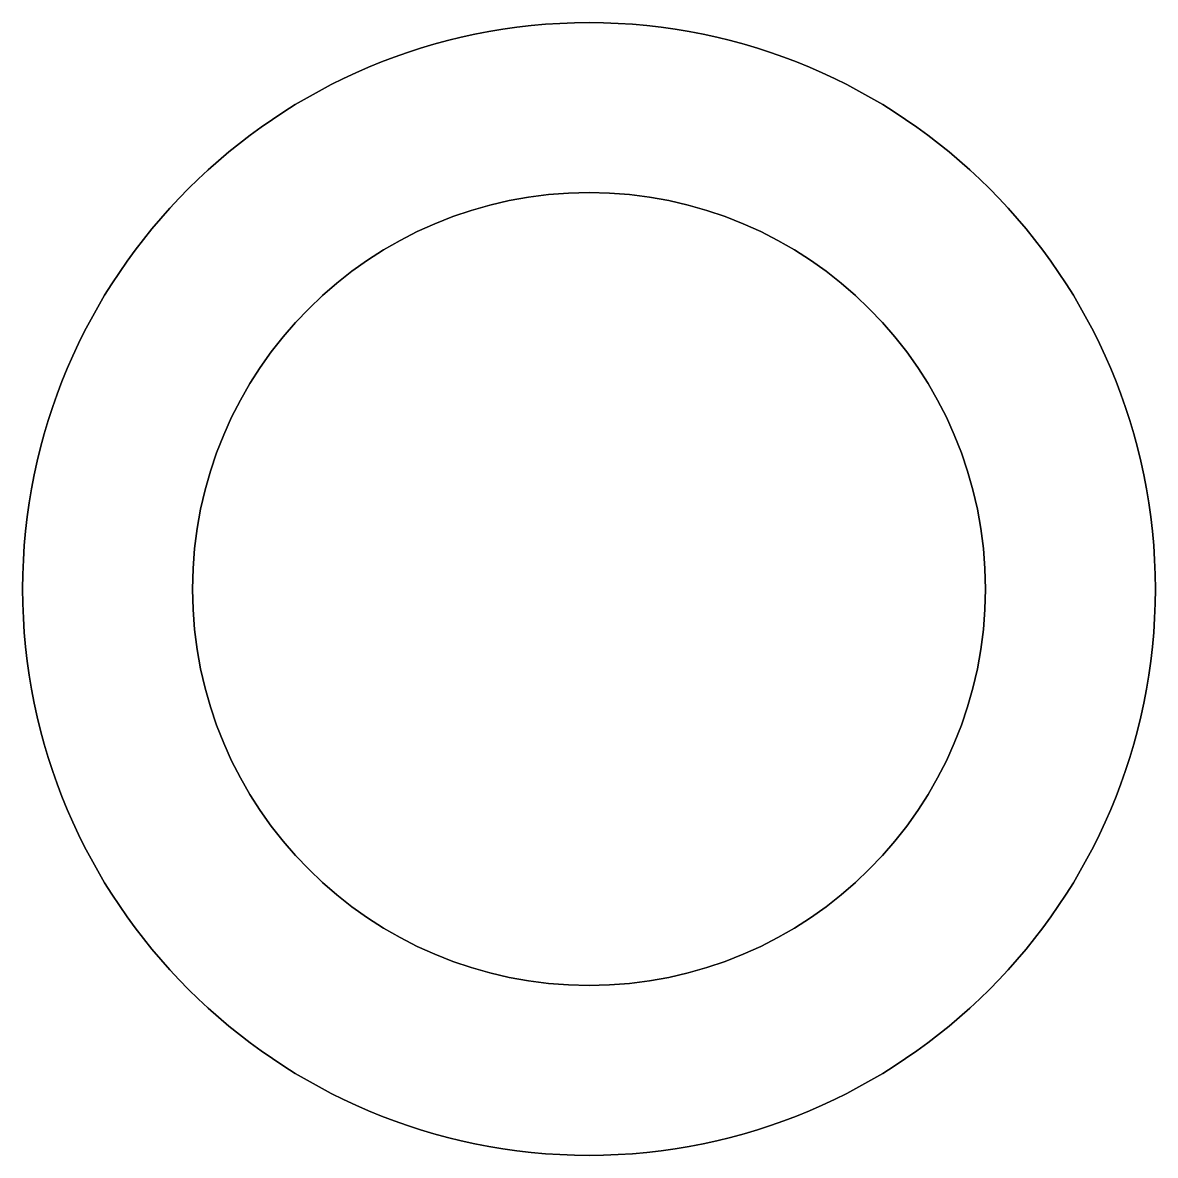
# Model space of a CAD drawing. Extents: x -2.5 to 2.5, y -2.5 to 2.5.
import ezdxf

# ---------------------------------------------------------------- set-up
doc = ezdxf.new("R2010")
doc.units = 0
doc.layers.get('0').update_dxf_attribs({"linetype": 'CONTINUOUS'})

# ---------------------------------------------------------------- blocks, each defined once
blk = doc.blocks.new('*U3')
at = {"color": 250}
for centre, radius in [((0, 0, 15), 2.5), ((0, 0), 2.5), ((0, 0, 15), 2.5), ((0, 0), 1.75), ((0, 0, 15), 1.75)]:
    blk.add_circle(centre, radius, dxfattribs=at)
at = {"color": 250, "extrusion": (0, 0, -1)}
for centre, radius in [((0, 0), 2.5), ((0, 0, -15), 1.75), ((0, 0), 1.75)]:
    blk.add_circle(centre, radius, dxfattribs=at)

msp = doc.modelspace()

# ---------------------------------------------------------------- block references
msp.add_blockref('*U3', (0, 0))

doc.saveas('drawing.dxf')
